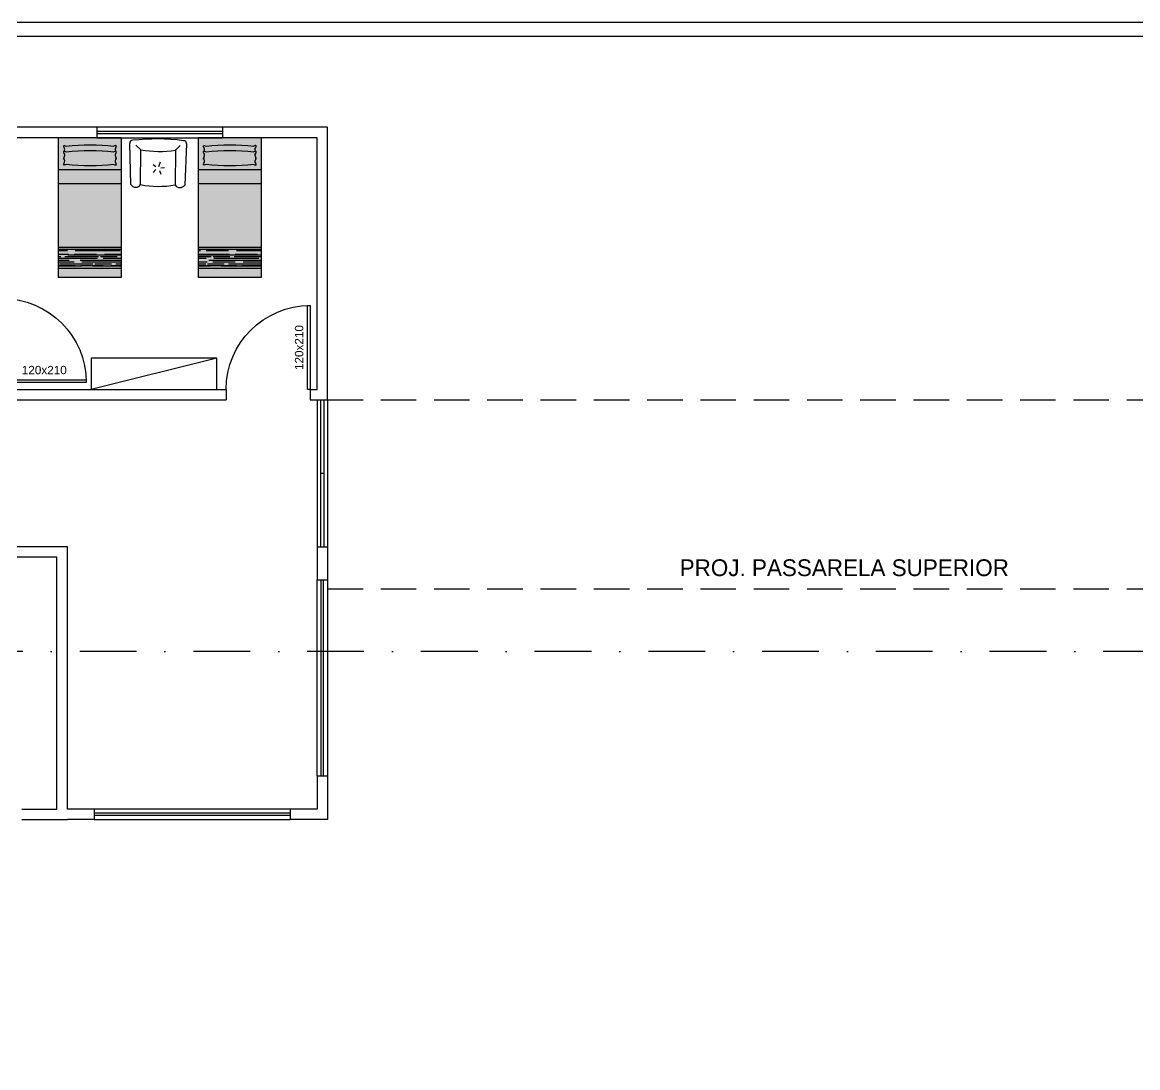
# Model space of a CAD drawing. Header units: centimetres. Extents: x 0 to 1084401, y -139216 to 99734.
# Drawn here: x 906148 to 907743, y 11197 to 12691 of the extents above; entities that cross this region are included whole.
import ezdxf
from ezdxf.enums import TextEntityAlignment as Align

# ---------------------------------------------------------------- set-up
doc = ezdxf.new("R2010")
doc.units = ezdxf.units.CM
doc.header["$LTSCALE"] = 4
doc.linetypes.add('DASHDOT', pattern=[25.4, 12.7, -6.35, 0, -6.35])
doc.linetypes.add('HIDDENX2', pattern=[19.049999999999997, 12.7, -6.35])
for name, color, linetype in [('0.1', 1, 'Continuous'), ('0.2', 2, 'Continuous'), ('0.4', 4, 'Continuous'), ('0.6', 6, 'Continuous'), ('02-CONT', 2, 'Continuous'), ('AIT-LAY-HTC', 254, 'Continuous'), ('AIT-LAY-MOB', 2, 'Continuous'), ('B-CORTE', 4, 'DASHDOT'), ('C-TEXTO-02', 2, 'Continuous')]:
    doc.layers.add(name, color=color, linetype=linetype)
doc.styles.add('2mm 1-50', font='arial.ttf', dxfattribs={"height": 0.1})
doc.styles.add('Símbolos', font='ERASLGHT.TTF')

# ---------------------------------------------------------------- blocks, each defined once
blk = doc.blocks.new('1_00e')
blk.add_lwpolyline([(-28.40539012428269, -52.25289090163764), (-25.40539012428269, -52.25289090163764), (-25.40539012428269, 47.74710909836236), (-28.40539012428269, 47.74710909836236)], close=True)
at = {"color": 1}
blk.add_arc((-28.40539012428326, -52.25289090163764), 100, 0, 90, dxfattribs=at)
blk = doc.blocks.new('CAMA-SOLTEIRO')
h = blk.add_hatch()
h.set_pattern_fill('AR-RROOF', color=256, scale=0.08, style=0)
h.set_pattern_definition([(0, (-259.2971654992087, -62.25848343646964), (0.176, 0.08), [1.2, -0.16, 0.4, -0.08]), (0, (-259.1907654992087, -62.21848343646964), (-0.08, 0.1064), [0.24, -0.0264, 0.48, -0.06]), (0, (-259.2571654992087, -62.19048343646964), (0.416, 0.0536), [0.64, -0.112, 0.32, -0.08])])
h.paths.add_polyline_path([(0.4499999999999886, -1.569999999997059), (-0.4500000000000455, -1.569999999997044), (-0.4500000000000455, -1.869999999999941), (0.4499999999999886, -1.869999999999969)])
at = {"layer": 'AIT-LAY-HTC'}
h = blk.add_hatch(color=254, dxfattribs=at)
h.paths.add_polyline_path([(0.4499999999999886, -0.6535763996212509), (-0.4499999999999886, -0.6535763996212509), (-0.4499999999999886, -1.569999999997044), (0.4499999999999886, -1.569999999997044)])
h.paths.add_polyline_path([(0.4499999999999886, -2.131628207280301e-14), (-0.4499999999999886, -7.105427357601002e-15), (-0.4500000000000455, -0.4535763996212623), (0.4499999999999886, -0.4535763996212623)])
h.paths.add_polyline_path([(0.3716982436171747, -0.373121244349754), (0.3723867664295994, -0.3861706267807321), (0.3655536251368972, -0.390699628518469), (0.3589239480322135, -0.390246726289142), (0.3496964401738865, -0.3873305654911334), (0.3375292817262334, -0.3814624037465322, -0.06240135273612517), (-0.3458491167673401, -0.3814624037465322), (-0.3580162752151068, -0.3873305654911476), (-0.3672437830732633, -0.3902467262891278), (-0.3738734601780038, -0.3906996285184547), (-0.3807066014707061, -0.3861706267807179), (-0.3800180786582814, -0.3731212443497398), (-0.3760551388454587, -0.3650755000255188), (-0.3677125645626802, -0.3491925823837292), (-0.367078841438115, -0.3321323483973302), (-0.3724699016728437, -0.3091402599489683), (-0.3738734601780038, -0.3092361431671051), (-0.3807066014707061, -0.3047071414293683), (-0.3800180786582814, -0.2916577589983902), (-0.3760551388454587, -0.2836120146741834), (-0.3731809529210182, -0.2781400276378534), (-0.3671426902825488, -0.2523877149917055), (-0.3671057082908646, -0.2513921359974702), (-0.3671426902825488, -0.2503965570033344), (-0.373180952921075, -0.2246442443571155), (-0.3760551388455156, -0.2191722573209276), (-0.3800180786582814, -0.2111265129965787), (-0.3807066014707061, -0.1980771305656006), (-0.3738734601780038, -0.1935481288278922), (-0.3724699016728437, -0.1936440120460148), (-0.367078841438115, -0.1706519235976387), (-0.3677125645626802, -0.1535916896112397), (-0.3760551388455156, -0.1377087719694785), (-0.3800180786582814, -0.1296630276452575), (-0.3807066014707061, -0.116613645214251), (-0.3738734601780038, -0.1120846434765284), (-0.3672437830733202, -0.1125375457058411), (-0.3580162752149931, -0.1154537065038497), (-0.3458491167673401, -0.1213218682484509, -0.06240135273612597), (0.3375292817262334, -0.1213218682484509), (0.3496964401739433, -0.1154537065038497), (0.3589239480322135, -0.1125375457058553), (0.3655536251368972, -0.1120846434765284), (0.3723867664295994, -0.1166136452142652), (0.3716982436171747, -0.1296630276452575), (0.3677353038042952, -0.1377087719695922), (0.3593927295215735, -0.1535916896112681), (0.3587590063970083, -0.1706519235976671), (0.364150066631737, -0.193644012046029), (0.3655536251368972, -0.193548128827878), (0.3723867664295994, -0.1980771305656006), (0.3716982436171747, -0.2111265129965929), (0.3677353038042384, -0.2191722573211123), (0.3648611178799115, -0.2246442443571297), (0.3588228552414421, -0.250396557003306), (0.358785873249758, -0.251392135997456), (0.3588228552414421, -0.2523877149917482), (0.3648611178799115, -0.2781400276378392), (0.3677353038042952, -0.2836120146742545), (0.3716982436171747, -0.2916577589984044), (0.3723867664295994, -0.3047071414293683), (0.3655536251368972, -0.3092361431670909), (0.364150066631737, -0.3091402599489825), (0.3587590063970083, -0.3321323483973586), (0.3593927295215735, -0.3491925823837292), (0.3677353038044657, -0.3650755000253483)], flags=16)
h.paths.add_polyline_path([(-0.4500000000000455, -1.869999999999926), (-0.4499999999999886, -1.99999999999995), (0.4499999999999886, -1.99999999999995), (0.4499999999999886, -1.869999999999969)])
h = blk.add_hatch(color=252, dxfattribs=at)
edge = h.paths.add_edge_path()
edge.add_line((0.3677353038042384, -0.1377087719696206), (0.3716982436171179, -0.1296630276452433))
edge.add_line((0.3716982436171747, -0.1296630276452433), (0.3723867664295994, -0.1166136452142652))
edge.add_line((0.3723867664295994, -0.1166136452142652), (0.3655536251368972, -0.1120846434765284))
edge.add_line((0.3655536251368972, -0.1120846434765284), (0.3589239480322135, -0.1125375457058411))
edge.add_line((0.3589239480322135, -0.1125375457058553), (0.3496964401739433, -0.1154537065038497))
edge.add_line((0.3496964401739433, -0.1154537065038355), (0.3375292817262334, -0.1213218682484509))
edge.add_ellipse((-0.004159917520553336, -2.848495806804841), major_axis=(1.943480023054445, 1.943480023054444), ratio=0.9999999999999957, start_angle=37.85859147788927, end_angle=52.14140852211052)
edge.add_line((-0.3458491167673401, -0.1213218682484651), (-0.35801627521505, -0.1154537065038497))
edge.add_line((-0.35801627521505, -0.1154537065038497), (-0.3672437830732633, -0.1125375457058553))
edge.add_line((-0.3672437830733202, -0.1125375457058553), (-0.3738734601780607, -0.1120846434765284))
edge.add_line((-0.3738734601780607, -0.1120846434765426), (-0.380706601470763, -0.116613645214251))
edge.add_line((-0.3807066014707061, -0.116613645214251), (-0.3800180786582814, -0.1296630276452433))
edge.add_line((-0.3800180786582814, -0.1296630276452433), (-0.3760551388454587, -0.1377087719697059))
edge.add_line((-0.3760551388454019, -0.1377087719697201), (-0.3677125645626802, -0.1535916896112681))
edge.add_line((-0.3677125645626802, -0.1535916896112681), (-0.367078841438115, -0.1706519235976671))
edge.add_line((-0.367078841438115, -0.1706519235976671), (-0.3724699016728437, -0.1936440120460148))
edge.add_line((-0.3724699016728437, -0.1936440120460148), (-0.3672437830733202, -0.1940010310572049))
edge.add_line((-0.3672437830733202, -0.1940010310572049), (-0.35801627521505, -0.1969171918551993))
edge.add_line((-0.35801627521505, -0.1969171918551993), (-0.3458491167673401, -0.2027853535998148))
edge.add_ellipse((-0.004159917520553336, -2.929959292156191), major_axis=(1.943480023054446, 1.943480023054447), ratio=0.9999999999999976, start_angle=37.85859147788932, end_angle=52.14140852211062, ccw=False)
edge.add_line((0.3375292817262334, -0.2027853535998148), (0.3496964401739433, -0.1969171918551851))
edge.add_line((0.3496964401739433, -0.1969171918551709), (0.3589239480322703, -0.1940010310572049))
edge.add_line((0.3589239480322135, -0.1940010310572049), (0.364150066631737, -0.193644012046029))
edge.add_line((0.364150066631737, -0.193644012046029), (0.3587590063970083, -0.1706519235976671))
edge.add_line((0.3587590063970083, -0.1706519235976671), (0.3593927295215735, -0.1535916896112681))
edge.add_line((0.3593927295215735, -0.1535916896112681), (0.3677353038042952, -0.1377087719696206))
edge = h.paths.add_edge_path()
edge.add_line((0.3585894172769599, -0.2513921359974987), (0.3588228552414421, -0.250396557003306))
edge.add_line((0.3588228552414421, -0.250396557003306), (0.3593927295215735, -0.2350551749626035))
edge.add_line((0.3593927295215735, -0.2350551749626035), (0.367735303804352, -0.2191722573207713))
edge.add_line((0.367735303804352, -0.2191722573207713), (0.3716982436171747, -0.2111265129966071))
edge.add_line((0.3716982436171747, -0.2111265129966071), (0.3723867664295994, -0.198077130565629))
edge.add_line((0.3723867664295994, -0.198077130565629), (0.3655536251368972, -0.1935481288278922))
edge.add_line((0.3655536251368972, -0.193548128827878), (0.3589239480322135, -0.1940010310571907))
edge.add_line((0.3589239480322135, -0.1940010310572049), (0.3496964401739433, -0.1969171918551993))
edge.add_line((0.3496964401739433, -0.1969171918551993), (0.3375292817262334, -0.2027853535998148))
edge.add_ellipse((-0.004159917520553336, -2.929959292156191), major_axis=(1.94348002305446, 1.94348002305446), ratio=0.9999999999999964, start_angle=37.85859147788919, end_angle=52.14140852211058)
edge.add_line((-0.3458491167673401, -0.2027853535998148), (-0.3580162752149931, -0.1969171918552135))
edge.add_line((-0.3580162752149931, -0.1969171918552135), (-0.3672437830733202, -0.1940010310571907))
edge.add_line((-0.3672437830733202, -0.1940010310571907), (-0.3738734601780038, -0.1935481288278638))
edge.add_line((-0.3738734601780038, -0.193548128827878), (-0.3807066014707061, -0.1980771305656006))
edge.add_line((-0.3807066014707061, -0.1980771305656006), (-0.3800180786582814, -0.2111265129965929))
edge.add_line((-0.3800180786582814, -0.2111265129965929), (-0.376055138845345, -0.2191722573210413))
edge.add_line((-0.376055138845345, -0.2191722573210413), (-0.3677125645626802, -0.2350551749625893))
edge.add_line((-0.3677125645626802, -0.2350551749626035), (-0.3671426902825488, -0.250396557003306))
edge.add_line((-0.3671426902825488, -0.2503965570032918), (-0.3669092523180666, -0.2513921359974702))
edge.add_line((-0.3669092523180666, -0.2513921359974702), (-0.3732120659238944, -0.278272720073609))
edge.add_line((-0.3732120659238944, -0.278272720073609), (-0.3759659441697067, -0.2921238786731593))
edge.add_line((-0.3759659441697067, -0.2921238786731593), (-0.3732120659238944, -0.3059750372728232))
edge.add_line((-0.3732120659238944, -0.3059750372728232), (-0.367078841438115, -0.3321323483973302))
edge.add_line((-0.367078841438115, -0.3321323483973302), (-0.3677125645626802, -0.3491925823837292))
edge.add_line((-0.3677125645626802, -0.3491925823837292), (-0.3760551388454587, -0.3650755000255756))
edge.add_line((-0.3760551388454587, -0.3650755000255756), (-0.3800180786582814, -0.3731212443497398))
edge.add_line((-0.3800180786582814, -0.3731212443497398), (-0.3807066014707061, -0.3861706267807179))
edge.add_line((-0.3807066014707061, -0.3861706267807179), (-0.3738734601780607, -0.3906996285184547))
edge.add_line((-0.3738734601780607, -0.390699628518469), (-0.3672437830733202, -0.390246726289142))
edge.add_line((-0.3672437830733202, -0.3902467262891278), (-0.35801627521505, -0.3873305654911192))
edge.add_line((-0.3580162752149931, -0.3873305654911192), (-0.3458491167673401, -0.381462403746518))
edge.add_ellipse((-0.004159917520553336, 2.345711534809816), major_axis=(1.943480023054408, 1.943480023054407), ratio=0.9999999999999963, start_angle=217.8585914778892, end_angle=232.1414085221106)
edge.add_line((0.3375292817262334, -0.3814624037465322), (0.3496964401739433, -0.3873305654911476))
edge.add_line((0.3496964401739433, -0.3873305654911476), (0.3589239480321567, -0.390246726289142))
edge.add_line((0.3589239480321567, -0.390246726289142), (0.3655536251368403, -0.3906996285184832))
edge.add_line((0.3655536251368972, -0.390699628518469), (0.3723867664295994, -0.3861706267807321))
edge.add_line((0.3723867664295994, -0.3861706267807321), (0.3716982436171747, -0.373121244349754))
edge.add_line((0.3716982436171747, -0.3731212443497398), (0.3677353038042384, -0.3650755000254762))
edge.add_line((0.3677353038042384, -0.3650755000254762), (0.3593927295215735, -0.3491925823837292))
edge.add_line((0.3593927295215735, -0.3491925823837292), (0.3587590063970083, -0.3321323483973302))
edge.add_line((0.3587590063970083, -0.3321323483973444), (0.3648922308827878, -0.3059750372727663))
edge.add_line((0.3648922308827878, -0.3059750372727521), (0.3676461091286001, -0.2921238786731735))
edge.add_line((0.3676461091286001, -0.2921238786731735), (0.3648922308827878, -0.2782727200736659))
edge.add_line((0.3648922308827878, -0.2782727200736659), (0.3585894172769599, -0.2513921359974987))
for points in [[(0.4499999999999886, -0.6535763996212509), (0.4499999999999886, -0.4535763996212623), (-0.4499999999999886, -0.4535763996212623), (-0.4499999999999886, -0.6535763996212509)], [(-0.4499999999999886, -1.569999999997044), (0.4499999999999886, -1.569999999997044), (0.4499999999999886, -1.869999999999955), (-0.4499999999999886, -1.869999999999955)]]:
    blk.add_hatch(color=252, dxfattribs=at).paths.add_polyline_path(points)
for p, q in [((-0.4500000000000455, 7.105427357601002e-15), (0.4499999999999886, -7.105427357601002e-15)), ((-0.4500000000000455, 7.105427357601002e-15), (-0.4499999999999886, -1.99999999999995)), ((0.4499999999999886, -7.105427357601002e-15), (0.4499999999999886, -1.99999999999995)), ((0.4499999999999886, -0.05000000000000426), (0.4499999999999886, -1.949999999999953)), ((0.4499999999999886, -0.4535763996212623), (-0.4499999999999886, -0.4535763996212623)), ((0.4499999999999886, -0.6535763996212509), (-0.4499999999999886, -0.6535763996212509)), ((-0.4499999999999886, -1.569999999997044), (0.4499999999999886, -1.569999999997044)), ((-0.4499999999999886, -1.869999999999941), (0.4499999999999886, -1.869999999999955)), ((-0.4499999999999886, -1.99999999999995), (0.4499999999999886, -1.99999999999995))]:
    blk.add_line(p, q)
for points in [[(-0.3724699016728437, -0.1936440120460148), (-0.367078841438115, -0.1706519235976529), (-0.3677125645626802, -0.1535916896112539), (-0.3760551388454587, -0.1377087719695353), (-0.3800180786582814, -0.1296630276452433), (-0.3807066014707061, -0.1166136452142652), (-0.3738734601780038, -0.1120846434765284), (-0.3672437830733202, -0.1125375457058553), (-0.35801627521505, -0.1154537065038497), (-0.3458491167673401, -0.1213218682484651)], [(0.364150066631737, -0.1936440120460148), (0.3587590063970083, -0.1706519235976671), (0.3593927295215735, -0.1535916896112539), (0.3677353038042952, -0.1377087719695496), (0.3716982436171747, -0.1296630276452575), (0.3723867664295994, -0.1166136452142652), (0.3655536251368972, -0.1120846434765284), (0.3589239480322135, -0.1125375457058553), (0.3496964401739433, -0.1154537065038497), (0.3375292817262334, -0.1213218682484651)], [(-0.3458491167673401, -0.3814624037465322), (-0.35801627521505, -0.3873305654911476), (-0.3672437830733202, -0.3902467262891278), (-0.3738734601780038, -0.3906996285184547), (-0.3807066014707061, -0.3861706267807179), (-0.3800180786582814, -0.3731212443497398), (-0.3760551388454587, -0.3650755000254478), (-0.3677125645626802, -0.3491925823837292), (-0.367078841438115, -0.3321323483973302), (-0.3732120659238944, -0.3059750372727663), (-0.3759659441697067, -0.2921238786731593), (-0.3732120659238944, -0.2782727200735664), (-0.367078841438115, -0.2521154089490025), (-0.3677125645626802, -0.2350551749626035), (-0.3760551388454587, -0.219172257320885), (-0.3800180786582814, -0.2111265129965929), (-0.3807066014707061, -0.1980771305656148), (-0.3738734601780038, -0.193548128827878), (-0.3672437830733202, -0.1940010310572049), (-0.35801627521505, -0.1969171918551993), (-0.3458491167673401, -0.2027853535998148)], [(-0.3724699016728437, -0.3091402599489825), (-0.3738734601780038, -0.3092361431671051), (-0.3807066014707061, -0.3047071414293683), (-0.3800180786582814, -0.2916577589983902), (-0.3760551388454587, -0.2836120146740981), (-0.373180952921075, -0.2781400276378818)], [(-0.3671426902825488, -0.2523877149916771), (-0.367078841438115, -0.2506688630459806), (-0.373180952921075, -0.2246442443571155)], [(0.3375292817262334, -0.3814624037465322), (0.3496964401739433, -0.3873305654911476), (0.3589239480322135, -0.390246726289142), (0.3655536251368972, -0.390699628518469), (0.3723867664295994, -0.3861706267807321), (0.3716982436171747, -0.373121244349754), (0.3677353038042952, -0.365075500025462), (0.3593927295215735, -0.3491925823837434), (0.3587590063970083, -0.3321323483973444), (0.3648922308827878, -0.3059750372727805), (0.3676461091286001, -0.2921238786731735), (0.3648922308827878, -0.2782727200735806), (0.3587590063970083, -0.2521154089490167), (0.3593927295215735, -0.2350551749626035), (0.3677353038042952, -0.219172257320885), (0.3716982436171747, -0.2111265129966071), (0.3723867664295994, -0.1980771305656148), (0.3655536251368972, -0.193548128827878), (0.3589239480322135, -0.1940010310572049), (0.3496964401739433, -0.1969171918551993), (0.3375292817262334, -0.2027853535998148)], [(0.3588228552414421, -0.2523877149916913), (0.3587590063970083, -0.2506688630459948), (0.3648611178799115, -0.2246442443571155)], [(0.364150066631737, -0.3091402599489825), (0.3655536251368972, -0.3092361431671051), (0.3723867664295994, -0.3047071414293825), (0.3716982436171747, -0.2916577589983902), (0.3677353038042952, -0.2836120146740981), (0.3648611178799115, -0.2781400276378818)]]:
    blk.add_lwpolyline(points)
for centre, radius, start, end in [((-0.004159917520553336, -2.848495806804841), 2.748495806804713, 82.85859147788834, 97.14140852211166), ((-0.004159917520553336, -2.929959292156191), 2.748495806804713, 82.85859147788834, 97.14140852211166), ((-0.004159917520553336, 2.345711534809816), 2.748495806804664, 262.8585914778884, 277.1414085221116)]:
    blk.add_arc(centre, radius, start, end)
blk = doc.blocks.new('Poltrona08')
for p, q in [((-49.37355434940944, -15.72616752609145), (-49.37355434940944, 39.27383247390898)), ((5.626445650590281, 39.27383247390898), (5.626445650590281, -15.72616752609145)), ((-20.37521952551106, 13.07900181849368), (-18.02898095166735, 20.58190801911918)), ((-29.2909328934294, 16.36152345113095), (-25.06770044392762, 13.07900181849368)), ((-25.06770044392762, 8.389687141740989), (-29.2909328934294, 3.700372464987946)), ((-19.43672258768149, 6.982894097625572), (-17.27983121032299, 1.207633293280477)), ((-17.55973248275292, 11.20327594779246), (-11.45950615759236, 11.67220877437826))]:
    blk.add_line(p, q)
for points in [[(-64.37355434940893, -15.72616752609145), (-66.8735543494095, 49.27383247390912)], [(-49.37355434940943, 39.27383247390898), (-56.87355434940936, 46.77383247390891)], [(5.626445650590281, 39.27383247390898), (13.12644565059021, 46.77383247390891)], [(23.12644565059071, 49.27383247390912), (20.62644565059085, -15.72616752609145)]]:
    blk.add_lwpolyline(points)
for centre, radius, start, end in [((-61.87355434940979, 49.27383247390912), 4.999999999999893, 89.99999999999795, 179.9999999999999), ((-21.87355434940922, -276.1504985630796), 332.8366544436498, 83.0975626029274, 96.90243739707266), ((18.12644565059099, 49.27383247390912), 4.999999999999893, 0, 90.00000000000203), ((-21.87355434940922, 208.7364681285423), 171.6794538755731, 260.782525588539, 279.2174744114608), ((-56.87355434940866, -11.05950085942512), 8.833333333333096, 211.8907918018441, 328.1092081981547), ((-21.87355434940887, 134.2738324739405), 152.5000000000315, 259.6111421845325, 280.3888578154674), ((13.12644565059056, -11.05950085942476), 8.833333333333284, 211.8907918018461, 328.1092081981539)]:
    blk.add_arc(centre, radius, start, end)

msp = doc.modelspace()

# ---------------------------------------------------------------- linework, layer by layer
at = {"layer": '0.1'}
for p, q in [((906569.0019350426, 12151.47670687522), (906569.0019350426, 11941.55647321635)), ((906584.0019350426, 12151.47670687522), (906584.0019350426, 11941.55647321635))]:
    msp.add_line(p, q, dxfattribs=at)
at = {"layer": '0.1', "linetype": 'HIDDENX2'}
for p, q in [((906584.0019350426, 12151.47670687522), (907978.234680186, 12151.47670687522)), ((906584.0019350426, 11881.48006278808), (907978.234680186, 11881.48006278808))]:
    msp.add_line(p, q, dxfattribs=at)
at = {"layer": '0.2'}
for p, q in [((906434.0019350427, 12541.47670687522), (906254.0019350427, 12541.47670687522)), ((906434.0019350427, 12535.47670687522), (906254.0019350427, 12535.47670687522)), ((906254.0019350427, 12532.47670687522), (906434.0019350427, 12532.47670687522)), ((906254.0019350427, 12526.47670687522), (906434.0019350427, 12526.47670687522)), ((906425.8153903229, 12211.47670687521), (906245.8153903229, 12166.47670687521)), ((906574.0019350426, 12151.47670687522), (906574.0019350426, 11941.55647321635)), ((906579.0019350426, 12151.47670687522), (906579.0019350426, 11941.55647321635)), ((906579.0019350426, 12046.51659004579), (906574.0019350426, 12046.51659004579)), ((906569.0019350426, 11614.05647321635), (906569.0019350423, 11894.05647321635)), ((906575.0019350426, 11614.05647321635), (906575.0019350423, 11894.05647321635)), ((906578.0019350426, 11894.05647321635), (906578.0019350426, 11614.05647321635)), ((906584.0019350423, 11894.05647321635), (906584.0019350426, 11614.05647321635)), ((906530.5019350428, 11566.55647321635), (906250.5019350427, 11566.55647321635)), ((906530.5019350428, 11560.55647321635), (906250.5019350427, 11560.55647321635)), ((906250.5019350427, 11557.55647321635), (906530.5019350428, 11557.55647321635)), ((906250.5019350427, 11551.55647321635), (906530.5019350428, 11551.55647321635))]:
    msp.add_line(p, q, dxfattribs=at)
msp.add_lwpolyline([(906245.8153903229, 12166.47670687521), (906425.8153903229, 12166.47670687521), (906425.8153903229, 12211.47670687521), (906245.8153903229, 12211.47670687521)], close=True, dxfattribs=at)
at = {"layer": '0.4'}
for points in [[(900558.7788920754, 9701.980715536441), (900539.1768547148, 9701.927128932926), (900921.062621098, 12691.47670687522), (913921.5026210954, 12691.47670687522), (913083.5726628432, 10275.20962031729)], [(900561.9021201797, 9721.989328319456), (900938.6703317886, 12671.47670687521), (913893.3984030362, 12671.47670687522), (913069.3399238586, 10295.20962031728)]]:
    msp.add_lwpolyline(points, dxfattribs=at)
at = {"layer": '0.6'}
for p, q in [((906254.0019350426, 12541.47670687522), (906254.0019350426, 12526.47670687522)), ((906434.0019350426, 12541.47670687522), (906434.0019350426, 12526.47670687522)), ((906439.0019350426, 12166.47670687522), (906439.0019350426, 12151.47670687522)), ((906559.0019350426, 12166.47670687522), (906559.0019350426, 12151.47670687522)), ((906569.0019350426, 11941.55647321635), (906584.0019350426, 11941.55647321635)), ((906569.0019350426, 11894.05647321635), (906584.0019350426, 11894.05647321635)), ((906569.0019350426, 11614.05647321635), (906584.0019350426, 11614.05647321635)), ((906250.5019350427, 11566.55647321635), (906250.5019350427, 11551.55647321635)), ((906530.5019350427, 11566.55647321635), (906530.5019350427, 11551.55647321635))]:
    msp.add_line(p, q, dxfattribs=at)
for points in [[(906254.0019350426, 12541.47670687522), (906104.0019350426, 12541.47670687522)], [(906559.0019350426, 12151.47670687522), (906584.0019350426, 12151.47670687522), (906584.0019350426, 12541.47670687522), (906434.0019350426, 12541.47670687522)], [(906254.0019350426, 12526.47670687522), (906119.0019350426, 12526.47670687522)], [(906559.0019350426, 12166.47670687522), (906569.0019350426, 12166.47670687522), (906569.0019350426, 12526.47670687522), (906434.0019350426, 12526.47670687522)], [(906129.0019350426, 12166.47670687522), (906439.0019350426, 12166.47670687522)], [(906129.0019350426, 12151.47670687522), (906439.0019350426, 12151.47670687522)], [(906212.0019350427, 11566.55647321635), (906212.0019350427, 11941.55647321635), (906047.0019350427, 11941.55647321635)], [(906569.0019350426, 11941.55647321635), (906569.0019350426, 11894.05647321635)], [(906584.0019350426, 11941.55647321635), (906584.0019350426, 11894.05647321635)], [(906147.0019350427, 11566.55647321635), (906197.0019350427, 11566.55647321635), (906197.0019350427, 11926.55647321635), (906047.0019350427, 11926.55647321635)], [(906584.0019350426, 11614.05647321635), (906584.0019350426, 11551.55647321635), (906530.5019350427, 11551.55647321635)], [(906569.0019350426, 11614.05647321635), (906569.0019350426, 11566.55647321635), (906530.5019350427, 11566.55647321635)], [(906250.5019350427, 11566.55647321635), (906212.0019350427, 11566.55647321635)], [(906147.0019350427, 11551.55647321635), (906212.0019350427, 11551.55647321635)], [(906250.5019350427, 11551.55647321635), (906212.0019350427, 11551.55647321635)]]:
    msp.add_lwpolyline(points, dxfattribs=at)
at = {"layer": 'B-CORTE', "ltscale": 1.6}
msp.add_line((913793.2125947423, 11791.69509158889), (900484.8674224017, 11791.69509158889), dxfattribs=at)

# ---------------------------------------------------------------- block references
at = {"layer": '0.2', "xscale": 0.904434194830291, "yscale": 0.904434194830291, "zscale": 0.904434194830291, "rotation": 359.5138070605646}
msp.add_blockref('Poltrona08', (906361.2094590148, 12473.22218386612), dxfattribs=at)
at = {"layer": '02-CONT', "xscale": -1.2, "yscale": 1.2, "zscale": 1.2, "rotation": 270}
msp.add_blockref('1_00e', (906181.7054041246, 12210.56317502436), dxfattribs=at)
at = {"layer": '02-CONT', "xscale": -1.2, "yscale": 1.2, "zscale": 1.2}
msp.add_blockref('1_00e', (906524.9154668935, 12229.18017595718), dxfattribs=at)
at = {"layer": 'AIT-LAY-MOB', "ltscale": 3, "xscale": -99.99999651281604, "yscale": 99.99999651281604, "zscale": 99.99999651281604, "rotation": 3.596378499004516e-05}
for p in [(906244.0019303348, 12526.4767351211), (906444.0019366118, 12526.47667862932)]:
    msp.add_blockref('CAMA-SOLTEIRO', p, dxfattribs=at)

# ---------------------------------------------------------------- texts
at = {"layer": '02-CONT', "style": '2mm 1-50'}
msp.add_text('120x210', height=12, rotation=90, dxfattribs=at).set_placement((906543.4019350425, 12226.42269471975), align=Align.MIDDLE_CENTER)
msp.add_text('120x210', height=12, dxfattribs=at).set_placement((906178.9479228869, 12194.22546937663), align=Align.MIDDLE_CENTER)

# ---------------------------------------------------------------- next in the draw order: texts
at = {"layer": 'C-TEXTO-02', "insert": (907087.6685834497, 11923.59911447379), "char_height": 24, "width": 536.3592876172916, "attachment_point": 1, "style": 'Símbolos', "bg_fill": 2}
msp.add_mtext('PROJ. PASSARELA SUPERIOR', dxfattribs=at)

doc.saveas('drawing.dxf')
